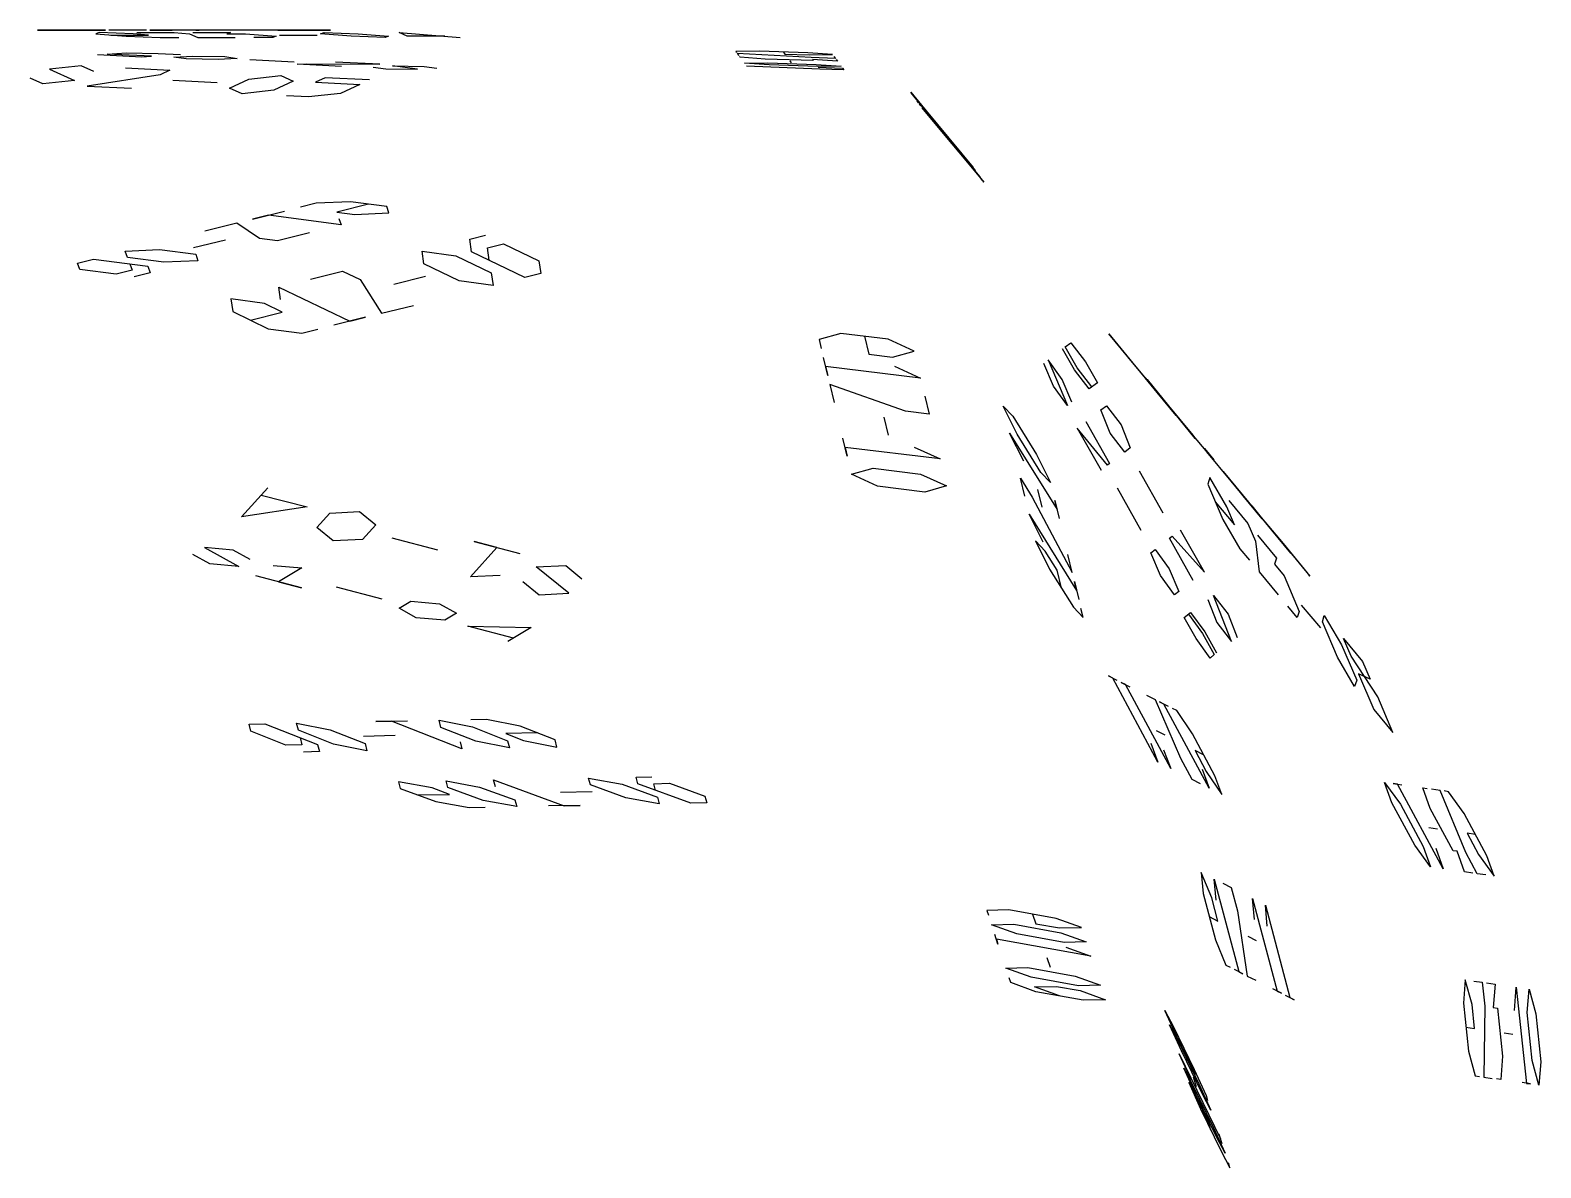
# Model space of a CAD drawing. Header units: metres. Extents: x -3.55 to 5.66, y -3.79 to 3.79.
# Drawn here: x 3.213 to 4.515, y 2.811 to 3.792 of the extents above; entities that cross this region are included whole.
import ezdxf

# ---------------------------------------------------------------- set-up
doc = ezdxf.new("R2010")
doc.units = ezdxf.units.M
doc.layers.add('PROFILES', color=30, linetype='CONTINUOUS')

msp = doc.modelspace()

# ---------------------------------------------------------------- linework, layer by layer
at = {"layer": 'PROFILES'}
for p, q in [((3.2453, 3.7917, 6.407), (3.219, 3.7917, 6.3747)), ((3.219, 3.7917, 6.3747), (3.222, 3.7917, 6.3454)), ((3.222, 3.7917, 6.3454), (3.2513, 3.7917, 6.3484)), ((3.2746, 3.7917, 6.41), (3.2453, 3.7917, 6.407)), ((3.2513, 3.7917, 6.3484), (3.2776, 3.7917, 6.3807)), ((3.2722, 3.7896, 6.506), (3.2692, 3.7885, 6.5352)), ((3.2692, 3.7885, 6.5352), (3.2955, 3.7864, 6.5675)), ((3.3015, 3.7885, 6.5089), (3.2722, 3.7896, 6.506)), ((3.2776, 3.7917, 6.3807), (3.2746, 3.7917, 6.41)), ((3.3129, 3.7917, 6.3251), (3.2806, 3.7917, 6.3514)), ((3.3146, 3.7875, 6.5251), (3.3015, 3.7885, 6.5089)), ((3.3045, 3.7896, 6.4796), (3.3368, 3.7896, 6.4533)), ((3.3422, 3.7917, 6.328), (3.3159, 3.7917, 6.2957)), ((3.3159, 3.7917, 6.2957), (3.3189, 3.7917, 6.2664)), ((3.3189, 3.7917, 6.2664), (3.335, 3.7917, 6.2533)), ((3.3368, 3.7896, 6.4533), (3.3499, 3.7885, 6.4694)), ((3.3584, 3.7917, 6.3149), (3.3422, 3.7917, 6.328)), ((3.3499, 3.7885, 6.4694), (3.3571, 3.7854, 6.5442)), ((3.3835, 3.7917, 6.2138), (3.3512, 3.7917, 6.2401)), ((3.353, 3.7896, 6.4402), (3.3853, 3.7896, 6.4138)), ((3.3877, 3.7917, 6.3179), (3.3554, 3.7917, 6.3442)), ((3.3554, 3.7917, 6.3442), (3.3584, 3.7917, 6.3149)), ((3.3853, 3.7896, 6.4138), (3.3822, 3.7885, 6.4431)), ((3.3822, 3.7885, 6.4431), (3.3984, 3.7885, 6.43)), ((3.3907, 3.7917, 6.2886), (3.3835, 3.7917, 6.2138)), ((3.4038, 3.7917, 6.3047), (3.3907, 3.7917, 6.2886)), ((3.3984, 3.7885, 6.43), (3.4247, 3.7864, 6.4622)), ((3.4158, 3.7917, 6.1875), (3.3996, 3.7917, 6.2006)), ((3.4361, 3.7917, 6.2784), (3.4038, 3.7917, 6.3047)), ((3.4451, 3.7917, 6.1905), (3.4158, 3.7917, 6.1875)), ((3.4583, 3.7917, 6.2066), (3.426, 3.7917, 6.2329)), ((3.426, 3.7917, 6.2329), (3.4391, 3.7917, 6.2491)), ((3.4391, 3.7917, 6.2491), (3.4684, 3.7917, 6.2521)), ((3.4714, 3.7917, 6.2228), (3.4451, 3.7917, 6.1905)), ((3.463, 3.7885, 6.3773), (3.466, 3.7896, 6.348)), ((3.4893, 3.7864, 6.4096), (3.463, 3.7885, 6.3773)), ((3.466, 3.7896, 6.348), (3.4953, 3.7885, 6.351)), ((3.4684, 3.7917, 6.2521), (3.4714, 3.7917, 6.2228)), ((3.4953, 3.7885, 6.351), (3.5216, 3.7864, 6.3833)), ((3.5377, 3.7864, 6.3701), (3.5306, 3.7896, 6.2954)), ((3.5306, 3.7896, 6.2954), (3.5832, 3.7854, 6.3599)), ((3.2823, 3.7875, 6.5514), (3.3146, 3.7875, 6.5251)), ((3.2955, 3.7864, 6.5675), (3.3248, 3.7854, 6.5705)), ((3.3248, 3.7854, 6.5705), (3.3409, 3.7854, 6.5573)), ((3.3571, 3.7854, 6.5442), (3.3894, 3.7854, 6.5178)), ((3.4217, 3.7854, 6.4915), (3.4055, 3.7854, 6.5047)), ((3.4247, 3.7864, 6.4622), (3.4217, 3.7854, 6.4915)), ((3.4277, 3.7875, 6.4329), (3.46, 3.7875, 6.4066)), ((3.5186, 3.7854, 6.4126), (3.4893, 3.7864, 6.4096)), ((3.5216, 3.7864, 6.3833), (3.5186, 3.7854, 6.4126)), ((3.57, 3.7864, 6.3438), (3.5377, 3.7864, 6.3701)), ((3.2708, 3.7707, 6.9898), (3.309, 3.7688, 7.0064)), ((3.2791, 3.7711, 6.9707), (3.2957, 3.7721, 6.9325)), ((3.3173, 3.7693, 6.9873), (3.2791, 3.7711, 6.9707)), ((3.2957, 3.7721, 6.9325), (3.3231, 3.7717, 6.9217)), ((3.309, 3.7688, 7.0064), (3.3173, 3.7693, 6.9873)), ((3.3231, 3.7717, 6.9217), (3.3422, 3.7707, 6.9299)), ((3.3364, 3.7683, 6.9955), (3.353, 3.7693, 6.9573)), ((3.3472, 3.7669, 7.0229), (3.3364, 3.7683, 6.9955)), ((3.3746, 3.7665, 7.0121), (3.3472, 3.7669, 7.0229)), ((3.353, 3.7693, 6.9573), (3.3804, 3.7689, 6.9465)), ((3.3912, 3.7674, 6.9739), (3.3746, 3.7665, 7.0121)), ((3.3804, 3.7689, 6.9465), (3.3912, 3.7674, 6.9739)), ((3.4402, 3.7642, 7.0178), (3.402, 3.766, 7.0012)), ((3.4427, 3.7623, 7.0642), (3.451, 3.7627, 7.0451)), ((3.451, 3.7627, 7.0451), (3.514, 3.7623, 7.0044)), ((3.514, 3.7623, 7.0044), (3.4759, 3.7642, 6.9878)), ((3.8411, 3.7735, 6.4539), (3.8209, 3.7733, 6.4753)), ((3.8209, 3.7733, 6.4753), (3.8215, 3.7724, 6.4961)), ((3.8858, 3.768, 6.5567), (3.8221, 3.7716, 6.517)), ((3.8221, 3.7716, 6.517), (3.8234, 3.7699, 6.5586)), ((3.8246, 3.7683, 6.6002), (3.824, 3.7691, 6.5794)), ((3.846, 3.7668, 6.6204), (3.8246, 3.7683, 6.6002)), ((3.8282, 3.7632, 6.725), (3.8484, 3.7634, 6.7036)), ((3.8497, 3.7618, 6.7452), (3.8282, 3.7632, 6.725)), ((3.8828, 3.7722, 6.4526), (3.8411, 3.7735, 6.4539)), ((3.8876, 3.7655, 6.6191), (3.846, 3.7668, 6.6204)), ((3.8484, 3.7634, 6.7036), (3.8901, 3.7622, 6.7023)), ((3.8619, 3.7728, 6.4533), (3.8632, 3.7711, 6.4949)), ((3.8632, 3.7711, 6.4949), (3.884, 3.7705, 6.4942)), ((3.8674, 3.7653, 6.6405), (3.8686, 3.7636, 6.6821)), ((3.9042, 3.7707, 6.4728), (3.8828, 3.7722, 6.4526)), ((3.884, 3.7705, 6.4942), (3.9042, 3.7707, 6.4728)), ((3.9066, 3.7674, 6.556), (3.8858, 3.768, 6.5567)), ((3.9084, 3.7649, 6.6184), (3.887, 3.7663, 6.5983)), ((3.887, 3.7663, 6.5983), (3.8876, 3.7655, 6.6191)), ((3.9054, 3.769, 6.5144), (3.9066, 3.7674, 6.556)), ((3.9072, 3.7665, 6.5768), (3.9084, 3.7649, 6.6184)), ((3.2235, 3.7453, 7.1485), (3.2127, 3.7502, 7.1216)), ((3.2567, 3.761, 7.0737), (3.2293, 3.758, 7.0842)), ((3.2293, 3.758, 7.0842), (3.2509, 3.7483, 7.1381)), ((3.2675, 3.7561, 7.1007), (3.2567, 3.761, 7.0737)), ((3.3248, 3.7533, 7.1255), (3.2617, 3.7435, 7.1651)), ((3.2949, 3.7591, 7.0903), (3.3331, 3.7572, 7.1068)), ((3.3331, 3.7572, 7.1068), (3.3248, 3.7533, 7.1255)), ((3.3846, 3.7418, 7.196), (3.4012, 3.7496, 7.1586)), ((3.4012, 3.7496, 7.1586), (3.4286, 3.7526, 7.1481)), ((3.4286, 3.7526, 7.1481), (3.4394, 3.7477, 7.1751)), ((3.4809, 3.7604, 7.0808), (3.4427, 3.7623, 7.0642)), ((3.4668, 3.7507, 7.1647), (3.4585, 3.7468, 7.1834)), ((3.505, 3.7488, 7.1812), (3.4668, 3.7507, 7.1647)), ((3.5083, 3.7599, 7.07), (3.5191, 3.7585, 7.0973)), ((3.5191, 3.7585, 7.0973), (3.5465, 3.7581, 7.0865)), ((3.5465, 3.7581, 7.0865), (3.5249, 3.7609, 7.0317)), ((3.5249, 3.7609, 7.0317), (3.5522, 3.7605, 7.0209)), ((3.5522, 3.7605, 7.0209), (3.5631, 3.759, 7.0483)), ((3.8931, 3.758, 6.8064), (3.8301, 3.7607, 6.7875)), ((3.8913, 3.7605, 6.7439), (3.8497, 3.7618, 6.7452)), ((3.8901, 3.7622, 6.7023), (3.9115, 3.7607, 6.7225)), ((3.9115, 3.7607, 6.7225), (3.8913, 3.7605, 6.7439)), ((3.8919, 3.7597, 6.7647), (3.9127, 3.759, 6.7641)), ((3.9139, 3.7574, 6.8057), (3.8931, 3.758, 6.8064)), ((3.9127, 3.759, 6.7641), (3.9139, 3.7574, 6.8057)), ((3.2509, 3.7483, 7.1381), (3.2235, 3.7453, 7.1485)), ((3.2617, 3.7435, 7.1651), (3.2999, 3.7416, 7.1816)), ((3.3356, 3.7485, 7.1525), (3.3738, 3.7466, 7.169)), ((3.3954, 3.7369, 7.223), (3.3846, 3.7418, 7.196)), ((3.4228, 3.7399, 7.2125), (3.3954, 3.7369, 7.223)), ((3.4394, 3.7477, 7.1751), (3.4228, 3.7399, 7.2125)), ((3.4801, 3.7371, 7.2373), (3.4527, 3.7341, 7.2478)), ((3.4585, 3.7468, 7.1834), (3.4967, 3.7449, 7.1999)), ((3.4967, 3.7449, 7.1999), (3.4801, 3.7371, 7.2373)), ((3.9729, 3.7365, 6.4903), (3.9717, 3.7382, 6.4487)), ((3.9717, 3.7382, 6.4487), (3.985, 3.7221, 6.4476)), ((3.9862, 3.7205, 6.4892), (3.9729, 3.7365, 6.4903)), ((3.4527, 3.7341, 7.2478), (3.4336, 3.7351, 7.2395)), ((3.9741, 3.7348, 6.5319), (3.9868, 3.7196, 6.51)), ((3.988, 3.718, 6.5517), (3.9741, 3.7348, 6.5319)), ((3.9784, 3.729, 6.6775), (3.9772, 3.7307, 6.6359)), ((3.9772, 3.7307, 6.6359), (3.9911, 3.7138, 6.6557)), ((3.9802, 3.7265, 6.74), (3.979, 3.7282, 6.6983)), ((3.979, 3.7282, 6.6983), (3.9923, 3.7121, 6.6973)), ((3.9941, 3.7096, 6.7597), (3.9815, 3.7248, 6.7816)), ((3.9815, 3.7248, 6.7816), (3.9953, 3.7079, 6.8014)), ((3.985, 3.7221, 6.4476), (4.0253, 3.6732, 6.4653)), ((3.9868, 3.7196, 6.51), (4.0133, 3.6875, 6.508)), ((4.0145, 3.6859, 6.5496), (3.988, 3.718, 6.5517)), ((3.9911, 3.7138, 6.6557), (3.9904, 3.7146, 6.6349)), ((3.9904, 3.7146, 6.6349), (4.0169, 3.6825, 6.6328)), ((3.9923, 3.7121, 6.6973), (4.0332, 3.6623, 6.7358)), ((4.0074, 3.6936, 6.7587), (3.9941, 3.7096, 6.7597)), ((3.9953, 3.7079, 6.8014), (4.0218, 3.6759, 6.7993)), ((4.0031, 3.6994, 6.6131), (4.0019, 3.7011, 6.5714)), ((4.0086, 3.6919, 6.8003), (4.0074, 3.6936, 6.7587)), ((4.0133, 3.6875, 6.508), (4.0271, 3.6707, 6.5278)), ((4.0271, 3.6707, 6.5278), (4.0145, 3.6859, 6.5496)), ((4.0169, 3.6825, 6.6328), (4.0308, 3.6657, 6.6526)), ((4.0218, 3.6759, 6.7993), (4.0345, 3.6607, 6.7775)), ((4.0308, 3.6657, 6.6526), (4.0314, 3.6648, 6.6734)), ((4.0332, 3.6623, 6.7358), (4.032, 3.664, 6.6942)), ((4.0345, 3.6607, 6.7775), (4.0339, 3.6615, 6.7566)), ((3.4044, 3.6287, 7.7842), (3.4319, 3.6356, 7.7536)), ((3.4181, 3.6322, 7.7689), (3.4044, 3.6287, 7.7842)), ((3.4808, 3.6239, 7.8233), (3.4181, 3.6322, 7.7689)), ((3.4593, 3.6425, 7.723), (3.4456, 3.6391, 7.7383)), ((3.4887, 3.6438, 7.7213), (3.4593, 3.6425, 7.723)), ((3.5043, 3.6418, 7.7349), (3.4769, 3.6349, 7.7655)), ((3.4769, 3.6349, 7.7655), (3.4926, 3.6328, 7.7791)), ((3.52, 3.6397, 7.7485), (3.4887, 3.6438, 7.7213)), ((3.4926, 3.6328, 7.7791), (3.5219, 3.6342, 7.7774)), ((3.5219, 3.6342, 7.7774), (3.52, 3.6397, 7.7485)), ((3.3907, 3.6253, 7.7995), (3.3633, 3.6184, 7.8301)), ((3.4103, 3.6122, 7.8709), (3.3907, 3.6253, 7.7995)), ((3.4788, 3.6294, 7.7944), (3.4808, 3.6239, 7.8233)), ((3.3809, 3.6108, 7.8726), (3.3534, 3.604, 7.9032)), ((3.4259, 3.6101, 7.8844), (3.4103, 3.6122, 7.8709)), ((3.4534, 3.617, 7.8538), (3.4259, 3.6101, 7.8844)), ((3.5915, 3.6116, 7.8347), (3.6052, 3.615, 7.8194)), ((3.5931, 3.6007, 7.862), (3.5915, 3.6116, 7.8347)), ((3.6068, 3.6042, 7.8467), (3.6205, 3.6076, 7.8314)), ((3.6205, 3.6076, 7.8314), (3.6511, 3.5928, 7.8556)), ((3.2535, 3.591, 7.9525), (3.2672, 3.5944, 7.9372)), ((3.2672, 3.5944, 7.9372), (3.3142, 3.5882, 7.9779)), ((3.2947, 3.6013, 7.9066), (3.3241, 3.6026, 7.9049)), ((3.2966, 3.5957, 7.9355), (3.2947, 3.6013, 7.9066)), ((3.3279, 3.5916, 7.9626), (3.2966, 3.5957, 7.9355)), ((3.3241, 3.6026, 7.9049), (3.3554, 3.5985, 7.9321)), ((3.3554, 3.5985, 7.9321), (3.3573, 3.5929, 7.9609)), ((3.5504, 3.6012, 7.8806), (3.5794, 3.5973, 7.8773)), ((3.5519, 3.5904, 7.9079), (3.5504, 3.6012, 7.8806)), ((3.5794, 3.5973, 7.8773), (3.61, 3.5825, 7.9015)), ((3.639, 3.5786, 7.8982), (3.5931, 3.6007, 7.862)), ((3.6084, 3.5934, 7.8741), (3.6068, 3.6042, 7.8467)), ((3.2555, 3.5854, 7.9814), (3.2535, 3.591, 7.9525)), ((3.2868, 3.5813, 8.0085), (3.2555, 3.5854, 7.9814)), ((3.3005, 3.5847, 7.9932), (3.2868, 3.5813, 8.0085)), ((3.2986, 3.5902, 7.9644), (3.3005, 3.5847, 7.9932)), ((3.3162, 3.5826, 8.0068), (3.3024, 3.5792, 8.0221)), ((3.3142, 3.5882, 7.9779), (3.3162, 3.5826, 8.0068)), ((3.3573, 3.5929, 7.9609), (3.3279, 3.5916, 7.9626)), ((3.4543, 3.5772, 7.9876), (3.4818, 3.5841, 7.9571)), ((3.4818, 3.5841, 7.9571), (3.4971, 3.5767, 7.9691)), ((3.5825, 3.5757, 7.932), (3.5519, 3.5904, 7.9079)), ((3.61, 3.5825, 7.9015), (3.6116, 3.5717, 7.9288)), ((3.6527, 3.582, 7.8829), (3.639, 3.5786, 7.8982)), ((3.6511, 3.5928, 7.8556), (3.6527, 3.582, 7.8829)), ((3.4285, 3.5595, 8.0456), (3.4269, 3.5703, 8.0182)), ((3.4269, 3.5703, 8.0182), (3.4881, 3.5408, 8.0665)), ((3.4971, 3.5767, 7.9691), (3.5155, 3.5477, 8.0359)), ((3.5261, 3.5727, 7.9659), (3.5535, 3.5796, 7.9353)), ((3.6116, 3.5717, 7.9288), (3.5825, 3.5757, 7.932)), ((3.4147, 3.5561, 8.0609), (3.3857, 3.56, 8.0641)), ((3.3857, 3.56, 8.0641), (3.3873, 3.5492, 8.0915)), ((3.43, 3.5487, 8.073), (3.4147, 3.5561, 8.0609)), ((3.5155, 3.5477, 8.0359), (3.543, 3.5545, 8.0053)), ((3.3873, 3.5492, 8.0915), (3.4179, 3.5344, 8.1156)), ((3.4026, 3.5418, 8.1036), (3.43, 3.5487, 8.073)), ((3.5018, 3.5442, 8.0512), (3.4744, 3.5374, 8.0818)), ((3.4881, 3.5408, 8.0665), (3.5018, 3.5442, 8.0512)), ((3.4179, 3.5344, 8.1156), (3.4469, 3.5305, 8.1124)), ((3.4469, 3.5305, 8.1124), (3.4606, 3.5339, 8.0971)), ((3.9112, 3.5303, 7.8971), (3.8926, 3.5251, 7.9193)), ((3.9521, 3.5253, 7.8911), (3.9112, 3.5303, 7.8971)), ((4.1587, 3.5102, 6.7643), (4.1423, 3.53, 6.797)), ((4.1423, 3.53, 6.797), (4.1631, 3.5047, 6.8228)), ((3.8926, 3.5251, 7.9193), (3.8944, 3.5173, 7.9386)), ((3.9316, 3.5278, 7.8941), (3.9354, 3.5123, 7.9326)), ((3.9744, 3.515, 7.9074), (3.9521, 3.5253, 7.8911)), ((3.9558, 3.5098, 7.9296), (3.9744, 3.515, 7.9074)), ((4.1127, 3.4988, 7.2821), (4.1024, 3.517, 7.2824)), ((4.1048, 3.5187, 7.2618), (4.1096, 3.5223, 7.2206)), ((4.1151, 3.5006, 7.2614), (4.1048, 3.5187, 7.2618)), ((4.1096, 3.5223, 7.2206), (4.1222, 3.5059, 7.1996)), ((3.9, 3.4941, 7.9963), (3.8963, 3.5096, 7.9578)), ((3.9354, 3.5123, 7.9326), (3.9558, 3.5098, 7.9296)), ((3.9577, 3.5021, 7.9488), (3.98, 3.4918, 7.9651)), ((4.0947, 3.4849, 7.4682), (4.0863, 3.5045, 7.4478)), ((4.1021, 3.4907, 7.3854), (4.09, 3.5074, 7.4064)), ((4.09, 3.5074, 7.4064), (4.1068, 3.4682, 7.4471)), ((4.1222, 3.5059, 7.1996), (4.1325, 3.4878, 7.1992)), ((4.1795, 3.4849, 6.79), (4.1587, 3.5102, 6.7643)), ((4.1631, 3.5047, 6.8228), (4.1899, 3.4723, 6.8029)), ((3.98, 3.4918, 7.9651), (3.8982, 3.5018, 7.9771)), ((3.8982, 3.5018, 7.9771), (3.9, 3.4941, 7.9963)), ((4.1105, 3.4711, 7.4057), (4.1021, 3.4907, 7.3854)), ((4.1253, 3.4825, 7.2611), (4.1127, 3.4988, 7.2821)), ((4.1277, 3.4842, 7.2405), (4.1151, 3.5006, 7.2614)), ((4.1839, 3.4794, 6.8485), (4.1735, 3.4921, 6.8357)), ((4.1735, 3.4921, 6.8357), (4.1795, 3.4849, 6.79)), ((4.1774, 3.4877, 6.7608), (4.1752, 3.4905, 6.7315)), ((4.1752, 3.4905, 6.7315), (4.1938, 3.4679, 6.728)), ((3.967, 3.4633, 8.0451), (3.9019, 3.4863, 8.0156)), ((3.9019, 3.4863, 8.0156), (3.9056, 3.4709, 8.0541)), ((3.9838, 3.4763, 8.0036), (3.9875, 3.4608, 8.0421)), ((4.1068, 3.4682, 7.4471), (4.0947, 3.4849, 7.4682)), ((4.1325, 3.4878, 7.1992), (4.1253, 3.4825, 7.2611)), ((4.1982, 3.4624, 6.7865), (4.1774, 3.4877, 6.7608)), ((4.2003, 3.4596, 6.8158), (4.1839, 3.4794, 6.8485)), ((3.9875, 3.4608, 8.0421), (3.967, 3.4633, 8.0451)), ((4.0512, 3.4676, 7.8808), (4.0595, 3.4589, 7.854)), ((4.0633, 3.4434, 7.8925), (4.0512, 3.4676, 7.8808)), ((4.1355, 3.4643, 7.2607), (4.1403, 3.4678, 7.2195)), ((4.1434, 3.4444, 7.281), (4.1355, 3.4643, 7.2607)), ((4.1403, 3.4678, 7.2195), (4.1529, 3.4515, 7.1985)), ((4.1899, 3.4723, 6.8029), (4.2003, 3.4596, 6.8158)), ((4.1938, 3.4679, 6.728), (4.2146, 3.4426, 6.7538)), ((3.9484, 3.4581, 8.0673), (3.9522, 3.4426, 8.1058)), ((4.0595, 3.4589, 7.854), (4.08, 3.4259, 7.8387)), ((4.1225, 3.4545, 7.3846), (4.143, 3.4182, 7.3839)), ((4.1529, 3.4515, 7.1985), (4.1608, 3.4316, 7.2187)), ((4.2168, 3.4398, 6.783), (4.1982, 3.4624, 6.7865)), ((3.9168, 3.4244, 8.1696), (3.9131, 3.4399, 8.1311)), ((4.0689, 3.4201, 7.9502), (4.0568, 3.4443, 7.9386)), ((4.0568, 3.4443, 7.9386), (4.0977, 3.3785, 7.9081)), ((4.0837, 3.4104, 7.8772), (4.0633, 3.4434, 7.8925)), ((4.1412, 3.4167, 7.4046), (4.1151, 3.4486, 7.4674)), ((4.1151, 3.4486, 7.4674), (4.1356, 3.4123, 7.4667)), ((4.156, 3.428, 7.26), (4.1434, 3.4444, 7.281)), ((4.229, 3.4256, 6.6918), (4.2125, 3.4454, 6.7245)), ((4.2146, 3.4426, 6.7538), (4.2168, 3.4398, 6.783)), ((3.9968, 3.4221, 8.1384), (3.915, 3.4321, 8.1503)), ((3.915, 3.4321, 8.1503), (3.9168, 3.4244, 8.1696)), ((3.9745, 3.4323, 8.1221), (3.9968, 3.4221, 8.1384)), ((4.08, 3.4259, 7.8387), (4.0921, 3.4017, 7.8503)), ((4.1608, 3.4316, 7.2187), (4.156, 3.428, 7.26)), ((4.2268, 3.4283, 6.6625), (4.2246, 3.4311, 6.6333)), ((4.2246, 3.4311, 6.6333), (4.2329, 3.4212, 6.6169)), ((4.2476, 3.403, 6.6883), (4.2268, 3.4283, 6.6625)), ((3.9206, 3.4089, 8.2081), (3.9392, 3.4141, 8.1858)), ((3.9392, 3.4141, 8.1858), (3.9801, 3.4091, 8.1798)), ((4.143, 3.4182, 7.3839), (4.1412, 3.4167, 7.4046)), ((4.1891, 3.3754, 7.2382), (4.1686, 3.4116, 7.239)), ((4.2576, 3.3915, 6.5678), (4.2411, 3.4113, 6.6005)), ((3.9429, 3.3986, 8.2243), (3.9206, 3.4089, 8.2081)), ((3.9838, 3.3936, 8.2183), (3.9429, 3.3986, 8.2243)), ((3.9801, 3.4091, 8.1798), (4.0024, 3.3988, 8.1961)), ((4.0024, 3.3988, 8.1961), (3.9838, 3.3936, 8.2183)), ((4.0698, 3.3901, 8.0733), (4.0661, 3.4056, 8.0348)), ((4.0661, 3.4056, 8.0348), (4.0763, 3.3891, 8.0272)), ((4.0921, 3.4017, 7.8503), (4.0837, 3.4104, 7.8772)), ((4.2292, 3.406, 6.8893), (4.2275, 3.4005, 6.9182)), ((4.2275, 3.4005, 6.9182), (4.2405, 3.3699, 6.9432)), ((4.244, 3.3808, 6.8854), (4.2292, 3.406, 6.8893)), ((4.2558, 3.3931, 6.6719), (4.2476, 3.403, 6.6883)), ((3.3947, 3.3721, 8.5481), (3.4174, 3.3973, 8.472)), ((3.4118, 3.391, 8.491), (3.4513, 3.3807, 8.4994)), ((4.0763, 3.3891, 8.0272), (4.1107, 3.3242, 8.0428)), ((4.0847, 3.3804, 8.0003), (4.081, 3.3959, 7.9618)), ((4.0977, 3.3785, 7.9081), (4.0958, 3.3862, 7.8888)), ((4.0958, 3.3862, 7.8888), (4.0995, 3.3707, 7.9273)), ((4.1495, 3.3971, 7.4249), (4.17, 3.3608, 7.4242)), ((4.234, 3.3852, 6.9307), (4.2505, 3.3654, 6.8979)), ((4.2457, 3.3862, 6.8565), (4.2622, 3.3664, 6.8237)), ((4.258, 3.3904, 6.7011), (4.2558, 3.3931, 6.6719)), ((4.2723, 3.3733, 6.6391), (4.2576, 3.3915, 6.5678)), ((4.2745, 3.3706, 6.6684), (4.258, 3.3904, 6.7011)), ((3.4513, 3.3807, 8.4994), (3.3947, 3.3721, 8.5481)), ((3.4596, 3.3629, 8.5417), (3.471, 3.3755, 8.5036)), ((3.471, 3.3755, 8.5036), (3.4964, 3.3767, 8.4888)), ((3.4964, 3.3767, 8.4888), (3.5105, 3.3652, 8.512)), ((4.0856, 3.3504, 8.1235), (4.0735, 3.3746, 8.1118)), ((4.0735, 3.3746, 8.1118), (4.1145, 3.3087, 8.0813)), ((4.2505, 3.3654, 6.8979), (4.244, 3.3808, 6.8854)), ((4.274, 3.3717, 6.535), (4.2658, 3.3816, 6.5514)), ((4.2827, 3.3607, 6.652), (4.2723, 3.3733, 6.6391)), ((3.4737, 3.3515, 8.5649), (3.4596, 3.3629, 8.5417)), ((3.5105, 3.3652, 8.512), (3.4991, 3.3526, 8.55)), ((4.2246, 3.3245, 7.1959), (4.2041, 3.3607, 7.1966)), ((4.2405, 3.3699, 6.9432), (4.2553, 3.3447, 6.9394)), ((4.2622, 3.3664, 6.8237), (4.2687, 3.3511, 6.8363)), ((4.2927, 3.3491, 6.5315), (4.274, 3.3717, 6.535)), ((4.2992, 3.3409, 6.6193), (4.2827, 3.3607, 6.652)), ((3.3877, 3.3436, 8.6498), (3.3629, 3.3457, 8.6656)), ((3.3629, 3.3457, 8.6656), (3.3924, 3.3294, 8.714)), ((3.4991, 3.3526, 8.55), (3.4737, 3.3515, 8.5649)), ((3.5641, 3.3435, 8.5436), (3.5246, 3.3538, 8.5352)), ((3.5922, 3.3206, 8.59), (3.6149, 3.3458, 8.5139)), ((3.6149, 3.3458, 8.5139), (3.5952, 3.351, 8.5097)), ((3.5952, 3.351, 8.5097), (3.6347, 3.3407, 8.5181)), ((4.0875, 3.3427, 8.1427), (4.0791, 3.3514, 8.1696)), ((4.0791, 3.3514, 8.1696), (4.0912, 3.3272, 8.1812)), ((4.1945, 3.3537, 7.2791), (4.1969, 3.3554, 7.2585)), ((4.215, 3.3174, 7.2784), (4.1945, 3.3537, 7.2791)), ((4.1969, 3.3554, 7.2585), (4.2246, 3.3245, 7.1959)), ((4.2687, 3.3511, 6.8363), (4.2718, 3.3249, 6.9066)), ((4.2704, 3.3565, 6.8074), (4.2869, 3.3367, 6.7746)), ((4.3031, 3.3365, 6.5444), (4.2866, 3.3563, 6.5771)), ((4.2866, 3.3563, 6.5771), (4.297, 3.3436, 6.59)), ((4.3135, 3.3238, 6.5573), (4.2927, 3.3491, 6.5315)), ((3.3676, 3.3316, 8.7298), (3.3529, 3.3397, 8.7056)), ((3.4024, 3.3355, 8.674), (3.3877, 3.3436, 8.6498)), ((4.0977, 3.3262, 8.1351), (4.0875, 3.3427, 8.1427)), ((4.1107, 3.3242, 8.0428), (4.107, 3.3397, 8.0043)), ((4.1784, 3.3412, 7.4445), (4.1821, 3.3441, 7.4031)), ((4.1868, 3.3216, 7.4648), (4.1784, 3.3412, 7.4445)), ((4.1821, 3.3441, 7.4031), (4.1942, 3.3275, 7.382)), ((4.2553, 3.3447, 6.9394), (4.2635, 3.3348, 6.923)), ((4.2869, 3.3367, 6.7746), (4.2852, 3.3313, 6.8035)), ((4.297, 3.3436, 6.59), (4.3156, 3.3211, 6.5865)), ((3.3924, 3.3294, 8.714), (3.3676, 3.3316, 8.7298)), ((3.4466, 3.311, 8.7466), (3.4071, 3.3213, 8.7382)), ((3.4222, 3.3303, 8.6782), (3.4469, 3.3282, 8.6624)), ((3.4469, 3.3282, 8.6624), (3.4268, 3.3161, 8.7424)), ((3.6176, 3.3217, 8.5752), (3.5922, 3.3206, 8.59)), ((3.6487, 3.3292, 8.5413), (3.6742, 3.3304, 8.5265)), ((3.6769, 3.3063, 8.5877), (3.6487, 3.3292, 8.5413)), ((3.6742, 3.3304, 8.5265), (3.6882, 3.3189, 8.5497)), ((4.0912, 3.3272, 8.1812), (4.1117, 3.2942, 8.166)), ((4.1015, 3.3107, 8.1736), (4.0977, 3.3262, 8.1351)), ((4.1988, 3.3049, 7.4438), (4.1868, 3.3216, 7.4648)), ((4.1942, 3.3275, 7.382), (4.2025, 3.3078, 7.4024)), ((4.2718, 3.3249, 6.9066), (4.2883, 3.3051, 6.8739)), ((4.2852, 3.3313, 6.8035), (4.2934, 3.3214, 6.7871)), ((4.2934, 3.3214, 6.7871), (4.3064, 3.2907, 6.8122)), ((4.3156, 3.3211, 6.5865), (4.3135, 3.3238, 6.5573)), ((3.4268, 3.3161, 8.7424), (3.4466, 3.311, 8.7466)), ((3.4764, 3.3119, 8.7108), (3.5159, 3.3016, 8.7192)), ((3.6374, 3.3166, 8.5794), (3.6514, 3.3051, 8.6026)), ((4.1145, 3.3087, 8.0813), (4.1126, 3.3165, 8.0621)), ((4.1126, 3.3165, 8.0621), (4.1163, 3.301, 8.1006)), ((4.2025, 3.3078, 7.4024), (4.1988, 3.3049, 7.4438)), ((3.5306, 3.2934, 8.7433), (3.5407, 3.2994, 8.7034)), ((3.5407, 3.2994, 8.7034), (3.5654, 3.2973, 8.6876)), ((3.5654, 3.2973, 8.6876), (3.5802, 3.2891, 8.7117)), ((3.6514, 3.3051, 8.6026), (3.6769, 3.3063, 8.5877)), ((4.1117, 3.2942, 8.166), (4.1201, 3.2855, 8.1391)), ((4.2276, 3.301, 7.2574), (4.2355, 3.2811, 7.2776)), ((4.2481, 3.2647, 7.2566), (4.2324, 3.3045, 7.2161)), ((4.2324, 3.3045, 7.2161), (4.245, 3.2882, 7.1952)), ((4.3047, 3.2853, 6.8411), (4.2965, 3.2952, 6.8575)), ((4.3081, 3.2962, 6.7833), (4.3246, 3.2764, 6.7505)), ((3.5453, 3.2852, 8.7675), (3.5306, 3.2934, 8.7433)), ((3.5701, 3.2831, 8.7517), (3.5453, 3.2852, 8.7675)), ((3.5802, 3.2891, 8.7117), (3.5701, 3.2831, 8.7517)), ((4.1201, 3.2855, 8.1391), (4.1182, 3.2932, 8.1198)), ((4.2072, 3.2853, 7.4641), (4.2128, 3.2897, 7.402)), ((4.2175, 3.2672, 7.4637), (4.2072, 3.2853, 7.4641)), ((4.2109, 3.2882, 7.4227), (4.223, 3.2716, 7.4016)), ((4.2128, 3.2897, 7.402), (4.2249, 3.273, 7.3809)), ((4.2355, 3.2811, 7.2776), (4.2481, 3.2647, 7.2566)), ((4.245, 3.2882, 7.1952), (4.2529, 3.2683, 7.2154)), ((4.3064, 3.2907, 6.8122), (4.3047, 3.2853, 6.8411)), ((4.3263, 3.2818, 6.7216), (4.328, 3.2872, 6.6927)), ((4.3394, 3.2512, 6.7467), (4.3263, 3.2818, 6.7216)), ((4.328, 3.2872, 6.6927), (4.3428, 3.262, 6.6889)), ((3.6293, 3.2677, 8.7643), (3.5899, 3.278, 8.7559)), ((3.5899, 3.278, 8.7559), (3.6444, 3.2767, 8.7043)), ((3.6444, 3.2767, 8.7043), (3.6243, 3.2647, 8.7843)), ((4.223, 3.2716, 7.4016), (4.2332, 3.2534, 7.4013)), ((4.2249, 3.273, 7.3809), (4.2351, 3.2549, 7.3806)), ((4.2295, 3.2505, 7.4427), (4.2175, 3.2672, 7.4637)), ((4.3428, 3.262, 6.6889), (4.3559, 3.2314, 6.7139)), ((4.3445, 3.2674, 6.66), (4.361, 3.2476, 6.6272)), ((4.351, 3.2521, 6.6725), (4.3445, 3.2674, 6.66)), ((4.2332, 3.2534, 7.4013), (4.2295, 3.2505, 7.4427)), ((4.3541, 3.226, 6.7429), (4.3394, 3.2512, 6.7467)), ((4.374, 3.217, 6.6523), (4.351, 3.2521, 6.6725)), ((4.361, 3.2476, 6.6272), (4.3675, 3.2323, 6.6397)), ((4.1456, 3.2332, 8.1682), (4.142, 3.2351, 8.1886)), ((4.142, 3.2351, 8.1886), (4.1493, 3.2314, 8.1477)), ((4.1845, 3.1608, 8.1818), (4.1456, 3.2332, 8.1682)), ((4.1567, 3.2276, 8.1069), (4.153, 3.2295, 8.1273)), ((4.153, 3.2295, 8.1273), (4.1604, 3.2258, 8.0865)), ((4.3559, 3.2314, 6.7139), (4.3541, 3.226, 6.7429)), ((4.3675, 3.2323, 6.6397), (4.3576, 3.2368, 6.685)), ((4.3576, 3.2368, 6.685), (4.3706, 3.2062, 6.7101)), ((4.1956, 3.1552, 8.1205), (4.1567, 3.2276, 8.1069)), ((4.1825, 3.2146, 7.964), (4.1751, 3.2183, 8.0048)), ((4.3871, 3.1864, 6.6773), (4.374, 3.217, 6.6523)), ((4.2043, 3.164, 8.015), (4.1825, 3.2146, 7.964)), ((4.1898, 3.2108, 7.9231), (4.1861, 3.2127, 7.9435)), ((4.1861, 3.2127, 7.9435), (4.1935, 3.209, 7.9027)), ((4.2287, 3.1384, 7.9367), (4.1898, 3.2108, 7.9231)), ((4.2009, 3.2052, 7.8619), (4.1972, 3.2071, 7.8823)), ((4.2143, 3.1853, 7.8448), (4.2009, 3.2052, 7.8619)), ((4.3706, 3.2062, 6.7101), (4.3871, 3.1864, 6.6773)), ((3.4014, 3.1936, 9.3667), (3.415, 3.1939, 9.351)), ((3.4029, 3.1874, 9.3955), (3.4014, 3.1936, 9.3667)), ((3.415, 3.1939, 9.351), (3.4604, 3.176, 9.3901)), ((3.4438, 3.1882, 9.3483), (3.4423, 3.1944, 9.3195)), ((3.4423, 3.1944, 9.3195), (3.4711, 3.1887, 9.3168)), ((3.5106, 3.1957, 9.2408), (3.5379, 3.1963, 9.2093)), ((3.5242, 3.196, 9.2251), (3.5106, 3.1957, 9.2408)), ((3.5847, 3.1722, 9.2772), (3.5242, 3.196, 9.2251)), ((3.5666, 3.1906, 9.2066), (3.5651, 3.1968, 9.1779)), ((3.5651, 3.1968, 9.1779), (3.5939, 3.1911, 9.1752)), ((3.5969, 3.1787, 9.2327), (3.5666, 3.1906, 9.2066)), ((3.6061, 3.1976, 9.1307), (3.5924, 3.1973, 9.1464)), ((3.5939, 3.1911, 9.1752), (3.6242, 3.1792, 9.2012)), ((3.6349, 3.1919, 9.1279), (3.6061, 3.1976, 9.1307)), ((3.6651, 3.18, 9.154), (3.6349, 3.1919, 9.1279)), ((3.4331, 3.1755, 9.4215), (3.4029, 3.1874, 9.3955)), ((3.4741, 3.1763, 9.3743), (3.4438, 3.1882, 9.3483)), ((3.4453, 3.182, 9.377), (3.4468, 3.1758, 9.4058)), ((3.4711, 3.1887, 9.3168), (3.5014, 3.1768, 9.3428)), ((3.5272, 3.1836, 9.2826), (3.4999, 3.183, 9.3141)), ((3.5014, 3.1768, 9.3428), (3.5028, 3.1706, 9.3716)), ((3.5832, 3.1784, 9.2484), (3.5847, 3.1722, 9.2772)), ((3.6257, 3.173, 9.23), (3.5969, 3.1787, 9.2327)), ((3.65, 3.1859, 9.141), (3.6227, 3.1854, 9.1724)), ((3.6227, 3.1854, 9.1724), (3.6378, 3.1794, 9.1855)), ((3.6242, 3.1792, 9.2012), (3.6257, 3.173, 9.23)), ((3.6378, 3.1794, 9.1855), (3.6666, 3.1738, 9.1827)), ((3.6666, 3.1738, 9.1827), (3.6651, 3.18, 9.154)), ((4.1785, 3.177, 8.158), (4.1845, 3.1608, 8.1818)), ((4.1909, 3.184, 8.032), (4.1835, 3.1877, 8.0729)), ((4.2337, 3.1491, 7.8517), (4.2143, 3.1853, 7.8448)), ((3.4468, 3.1758, 9.4058), (3.4331, 3.1755, 9.4215)), ((3.4619, 3.1698, 9.4188), (3.4482, 3.1695, 9.4346)), ((3.4604, 3.176, 9.3901), (3.4619, 3.1698, 9.4188)), ((3.5028, 3.1706, 9.3716), (3.4741, 3.1763, 9.3743)), ((4.1895, 3.1714, 8.0967), (4.1956, 3.1552, 8.1205)), ((4.214, 3.1459, 8.0184), (4.2043, 3.164, 8.015)), ((4.224, 3.1672, 7.8482), (4.2166, 3.1709, 7.8891)), ((4.2166, 3.1709, 7.8891), (4.2263, 3.1528, 7.8925)), ((4.2227, 3.1547, 7.9129), (4.2287, 3.1384, 7.9367)), ((4.2263, 3.1528, 7.8925), (4.2398, 3.1328, 7.8755)), ((3.559, 3.1385, 9.4749), (3.5302, 3.1438, 9.4776)), ((3.5302, 3.1438, 9.4776), (3.5317, 3.138, 9.5064)), ((3.5317, 3.138, 9.5064), (3.5622, 3.1269, 9.5326)), ((3.5742, 3.133, 9.488), (3.559, 3.1385, 9.4749)), ((3.5711, 3.1446, 9.4304), (3.6, 3.1393, 9.4277)), ((3.5727, 3.1388, 9.4592), (3.5711, 3.1446, 9.4304)), ((3.6031, 3.1277, 9.4854), (3.5727, 3.1388, 9.4592)), ((3.6, 3.1393, 9.4277), (3.6304, 3.1283, 9.4539)), ((3.6136, 3.1396, 9.412), (3.612, 3.1454, 9.3831)), ((3.612, 3.1454, 9.3831), (3.6729, 3.1232, 9.4356)), ((3.6939, 3.147, 9.2887), (3.7228, 3.1417, 9.2861)), ((3.6955, 3.1412, 9.3176), (3.6939, 3.147, 9.2887)), ((3.7259, 3.1301, 9.3438), (3.6955, 3.1412, 9.3176)), ((3.7228, 3.1417, 9.2861), (3.7532, 3.1306, 9.3123)), ((3.7349, 3.1478, 9.2415), (3.7485, 3.148, 9.2258)), ((3.7365, 3.142, 9.2704), (3.7349, 3.1478, 9.2415)), ((3.7821, 3.1254, 9.3097), (3.7365, 3.142, 9.2704)), ((3.7501, 3.1422, 9.2546), (3.7638, 3.1425, 9.2389)), ((3.7517, 3.1364, 9.2835), (3.7501, 3.1422, 9.2546)), ((3.7638, 3.1425, 9.2389), (3.7942, 3.1314, 9.2651)), ((4.2213, 3.1421, 7.9776), (4.214, 3.1459, 8.0184)), ((4.2398, 3.1328, 7.8755), (4.2337, 3.1491, 7.8517)), ((4.3862, 3.1256, 6.89), (4.38, 3.1433, 6.8672)), ((4.38, 3.1433, 6.8672), (4.3936, 3.1246, 6.849)), ((4.391, 3.1417, 6.8057), (4.3874, 3.1423, 6.8262)), ((4.3874, 3.1423, 6.8262), (4.3947, 3.1412, 6.7852)), ((4.4304, 3.0688, 6.8147), (4.391, 3.1417, 6.8057)), ((4.4192, 3.1208, 6.7054), (4.413, 3.1385, 6.6827)), ((4.413, 3.1385, 6.6827), (4.4167, 3.138, 6.6622)), ((4.4277, 3.1364, 6.6007), (4.4204, 3.1375, 6.6417)), ((3.5469, 3.1325, 9.5195), (3.5742, 3.133, 9.488)), ((3.5622, 3.1269, 9.5326), (3.591, 3.1217, 9.53)), ((3.632, 3.1225, 9.4828), (3.6031, 3.1277, 9.4854)), ((3.6304, 3.1283, 9.4539), (3.632, 3.1225, 9.4828)), ((3.6698, 3.1349, 9.3779), (3.6971, 3.1354, 9.3464)), ((3.7548, 3.1248, 9.3411), (3.7259, 3.1301, 9.3438)), ((3.7532, 3.1306, 9.3123), (3.7548, 3.1248, 9.3411)), ((3.7958, 3.1256, 9.2939), (3.7821, 3.1254, 9.3097)), ((3.7942, 3.1314, 9.2651), (3.7958, 3.1256, 9.2939)), ((4.4059, 3.0892, 6.8944), (4.3862, 3.1256, 6.89)), ((4.3936, 3.1246, 6.849), (4.4133, 3.0881, 6.8534)), ((4.4499, 3.0828, 6.6484), (4.4277, 3.1364, 6.6007)), ((4.435, 3.1353, 6.5597), (4.4313, 3.1359, 6.5802)), ((4.4485, 3.1166, 6.5414), (4.435, 3.1353, 6.5597)), ((3.591, 3.1217, 9.53), (3.6047, 3.1219, 9.5143)), ((3.6866, 3.1235, 9.4198), (3.6593, 3.123, 9.4513)), ((3.6729, 3.1232, 9.4356), (3.6866, 3.1235, 9.4198)), ((4.4389, 3.0844, 6.7099), (4.4192, 3.1208, 6.7054)), ((4.4682, 3.0801, 6.5459), (4.4485, 3.1166, 6.5414)), ((4.4254, 3.1031, 6.7282), (4.4181, 3.1042, 6.7692)), ((4.4584, 3.0983, 6.5437), (4.451, 3.0994, 6.5847)), ((4.451, 3.0994, 6.5847), (4.4609, 3.0812, 6.5869)), ((4.4194, 3.0704, 6.8762), (4.4059, 3.0892, 6.8944)), ((4.4133, 3.0881, 6.8534), (4.4194, 3.0704, 6.8762)), ((4.4242, 3.0865, 6.7919), (4.4304, 3.0688, 6.8147)), ((4.4426, 3.0839, 6.6894), (4.4389, 3.0844, 6.7099)), ((4.4488, 3.0662, 6.7122), (4.4426, 3.0839, 6.6894)), ((4.4597, 3.0646, 6.6507), (4.4499, 3.0828, 6.6484)), ((4.4609, 3.0812, 6.5869), (4.4744, 3.0624, 6.5686)), ((4.4744, 3.0624, 6.5686), (4.4682, 3.0801, 6.5459)), ((4.231, 3.0438, 8.1796), (4.222, 3.0656, 8.1972)), ((4.222, 3.0656, 8.1972), (4.2236, 3.0475, 8.2204)), ((4.2347, 3.0419, 8.1592), (4.2331, 3.06, 8.136)), ((4.2331, 3.06, 8.136), (4.2542, 2.9802, 8.1471)), ((4.4561, 3.0651, 6.6712), (4.4488, 3.0662, 6.7122)), ((4.4671, 3.0635, 6.6096), (4.4597, 3.0646, 6.6507)), ((4.2236, 3.0475, 8.2204), (4.2342, 3.0076, 8.226)), ((4.2404, 3.0563, 8.0951), (4.2478, 3.0526, 8.0543)), ((4.2478, 3.0526, 8.0543), (4.2531, 3.0326, 8.0571)), ((4.0561, 3.0335, 9.5042), (4.0371, 3.033, 9.5267)), ((4.0969, 3.0261, 9.4999), (4.0561, 3.0335, 9.5042)), ((4.2363, 3.0238, 8.1824), (4.231, 3.0438, 8.1796)), ((4.2678, 3.0251, 7.9754), (4.2662, 3.0432, 7.9522)), ((4.2662, 3.0432, 7.9522), (4.2873, 2.9634, 7.9633)), ((4.2788, 3.0195, 7.9141), (4.2772, 3.0376, 7.8909)), ((4.2772, 3.0376, 7.8909), (4.2983, 2.9578, 7.902)), ((4.0371, 3.033, 9.5267), (4.0385, 3.0289, 9.547)), ((4.0412, 3.0206, 9.5878), (4.0603, 3.021, 9.5653)), ((4.063, 3.0127, 9.606), (4.0412, 3.0206, 9.5878)), ((4.0603, 3.021, 9.5653), (4.101, 3.0137, 9.561)), ((4.0765, 3.0298, 9.502), (4.0793, 3.0215, 9.5428)), ((4.0793, 3.0215, 9.5428), (4.0997, 3.0178, 9.5406)), ((4.1187, 3.0183, 9.5181), (4.0969, 3.0261, 9.4999)), ((4.2289, 3.0276, 8.2232), (4.2363, 3.0238, 8.1824)), ((4.2531, 3.0326, 8.0571), (4.2615, 2.9764, 8.1062)), ((4.0467, 3.0039, 9.6692), (4.044, 3.0123, 9.6285)), ((4.1269, 2.9934, 9.6404), (4.0454, 3.0081, 9.6489)), ((4.0454, 3.0081, 9.6489), (4.0467, 3.0039, 9.6692)), ((4.1038, 3.0054, 9.6018), (4.063, 3.0127, 9.606)), ((4.0997, 3.0178, 9.5406), (4.1187, 3.0183, 9.5181)), ((4.101, 3.0137, 9.561), (4.1228, 3.0058, 9.5793)), ((4.2342, 3.0076, 8.226), (4.2431, 2.9858, 8.2083)), ((4.262, 3.0108, 8.0394), (4.2694, 3.007, 7.9986)), ((4.1228, 3.0058, 9.5793), (4.1038, 3.0054, 9.6018)), ((4.1052, 3.0012, 9.6221), (4.1269, 2.9934, 9.6404)), ((4.0536, 2.9832, 9.7711), (4.0726, 2.9837, 9.7486)), ((4.0754, 2.9754, 9.7893), (4.0536, 2.9832, 9.7711)), ((4.0726, 2.9837, 9.7486), (4.1134, 2.9763, 9.7443)), ((4.0889, 2.9924, 9.6854), (4.0916, 2.9841, 9.7261)), ((4.2431, 2.9858, 8.2083), (4.2468, 2.9839, 8.1879)), ((4.2578, 2.9783, 8.1267), (4.2505, 2.982, 8.1675)), ((4.0577, 2.9707, 9.8322), (4.0564, 2.9749, 9.8118)), ((4.0795, 2.9629, 9.8504), (4.0577, 2.9707, 9.8322)), ((4.1162, 2.968, 9.7851), (4.0754, 2.9754, 9.7893)), ((4.1134, 2.9763, 9.7443), (4.1352, 2.9685, 9.7626)), ((4.1352, 2.9685, 9.7626), (4.1162, 2.968, 9.7851)), ((4.2542, 2.9802, 8.1471), (4.2578, 2.9783, 8.1267)), ((4.2615, 2.9764, 8.1062), (4.2689, 2.9727, 8.0654)), ((4.4495, 2.9731, 6.8841), (4.4479, 2.953, 6.9055)), ((4.4553, 2.9519, 6.8645), (4.4495, 2.9731, 6.8841)), ((4.4568, 2.9721, 6.8431), (4.4641, 2.971, 6.8021)), ((4.4641, 2.971, 6.8021), (4.4663, 2.9503, 6.803)), ((4.4678, 2.9705, 6.7816), (4.4751, 2.9694, 6.7406)), ((4.4751, 2.9694, 6.7406), (4.4736, 2.9492, 6.762)), ((4.0781, 2.9671, 9.8301), (4.0971, 2.9675, 9.8076)), ((4.0999, 2.9592, 9.8483), (4.0781, 2.9671, 9.8301)), ((4.1203, 2.9555, 9.8462), (4.0795, 2.9629, 9.8504)), ((4.0971, 2.9675, 9.8076), (4.1175, 2.9638, 9.8054)), ((4.1175, 2.9638, 9.8054), (4.1393, 2.956, 9.8237)), ((4.1393, 2.956, 9.8237), (4.1203, 2.9555, 9.8462)), ((4.291, 2.9615, 7.9429), (4.2836, 2.9653, 7.9837)), ((4.2873, 2.9634, 7.9633), (4.291, 2.9615, 7.9429)), ((4.302, 2.9559, 7.8816), (4.2946, 2.9597, 7.9224)), ((4.2983, 2.9578, 7.902), (4.302, 2.9559, 7.8816)), ((4.4919, 2.9466, 6.6595), (4.4934, 2.9667, 6.638)), ((4.4934, 2.9667, 6.638), (4.5021, 2.8839, 6.6418)), ((4.5029, 2.945, 6.598), (4.5044, 2.9651, 6.5765)), ((4.5044, 2.9651, 6.5765), (4.5102, 2.9439, 6.557)), ((4.2008, 2.9243, 9.5147), (4.1906, 2.9467, 9.4987)), ((4.1906, 2.9467, 9.4987), (4.1981, 2.9326, 9.474)), ((4.4479, 2.953, 6.9055), (4.4523, 2.9116, 6.9073)), ((4.4574, 2.9312, 6.8654), (4.4553, 2.9519, 6.8645)), ((4.4663, 2.9503, 6.803), (4.4654, 2.8893, 6.8468)), ((4.4736, 2.9492, 6.762), (4.4773, 2.9487, 6.7415)), ((4.4773, 2.9487, 6.7415), (4.4816, 2.9073, 6.7433)), ((4.5072, 2.9036, 6.5998), (4.5029, 2.945, 6.598)), ((4.5102, 2.9439, 6.557), (4.5146, 2.9025, 6.5588)), ((4.1947, 2.9343, 9.5598), (4.2022, 2.9201, 9.5351)), ((4.2049, 2.9118, 9.5759), (4.1947, 2.9343, 9.5598)), ((4.1981, 2.9326, 9.474), (4.2158, 2.8959, 9.4653)), ((4.4501, 2.9323, 6.9064), (4.4574, 2.9312, 6.8654)), ((4.2097, 2.9059, 9.5104), (4.2008, 2.9243, 9.5147)), ((4.2022, 2.9201, 9.5351), (4.2199, 2.8834, 9.5264)), ((4.4831, 2.9275, 6.7219), (4.4904, 2.9264, 6.6809)), ((4.2132, 2.8869, 9.6981), (4.2029, 2.9094, 9.682)), ((4.2029, 2.9094, 9.682), (4.2384, 2.836, 9.6647)), ((4.2227, 2.8751, 9.5672), (4.2049, 2.9118, 9.5759)), ((4.2069, 2.9142, 9.4697), (4.2172, 2.8917, 9.4857)), ((4.2172, 2.8917, 9.4857), (4.2097, 2.9059, 9.5104)), ((4.4523, 2.9116, 6.9073), (4.4581, 2.8903, 6.8878)), ((4.4816, 2.9073, 6.7433), (4.4801, 2.8871, 6.7648)), ((4.513, 2.8823, 6.5802), (4.5072, 2.9036, 6.5998)), ((4.207, 2.8969, 9.7431), (4.2145, 2.8827, 9.7184)), ((4.2173, 2.8744, 9.7592), (4.207, 2.8969, 9.7431)), ((4.2158, 2.8959, 9.4653), (4.2261, 2.8734, 9.4814)), ((4.4581, 2.8903, 6.8878), (4.4617, 2.8898, 6.8673)), ((4.5146, 2.9025, 6.5588), (4.513, 2.8823, 6.5802)), ((4.2187, 2.8703, 9.7795), (4.2112, 2.8845, 9.8043)), ((4.2112, 2.8845, 9.8043), (4.2214, 2.862, 9.8203)), ((4.2145, 2.8827, 9.7184), (4.2323, 2.846, 9.7098)), ((4.2179, 2.881, 9.6326), (4.2152, 2.8893, 9.5919)), ((4.2199, 2.8834, 9.5264), (4.2302, 2.8609, 9.5425)), ((4.4654, 2.8893, 6.8468), (4.4727, 2.8882, 6.8058)), ((4.4801, 2.8871, 6.7648), (4.4764, 2.8877, 6.7853)), ((4.5057, 2.8834, 6.6212), (4.4984, 2.8845, 6.6623)), ((4.5021, 2.8839, 6.6418), (4.5057, 2.8834, 6.6212)), ((4.235, 2.8377, 9.7505), (4.2173, 2.8744, 9.7592)), ((4.2275, 2.8519, 9.7752), (4.2187, 2.8703, 9.7795)), ((4.2302, 2.8609, 9.5425), (4.2227, 2.8751, 9.5672)), ((4.2261, 2.8734, 9.4814), (4.2274, 2.8692, 9.5017)), ((4.2214, 2.862, 9.8203), (4.2392, 2.8253, 9.8116)), ((4.2303, 2.8436, 9.8159), (4.2275, 2.8519, 9.7752)), ((4.2323, 2.846, 9.7098), (4.2426, 2.8236, 9.7258)), ((4.2384, 2.836, 9.6647), (4.2371, 2.8402, 9.6443)), ((4.2371, 2.8402, 9.6443), (4.2398, 2.8319, 9.6851)), ((4.2426, 2.8236, 9.7258), (4.235, 2.8377, 9.7505)), ((4.2392, 2.8253, 9.8116), (4.2467, 2.8111, 9.7869)), ((4.2467, 2.8111, 9.7869), (4.2453, 2.8153, 9.7665))]:
    msp.add_line(p, q, dxfattribs=at)

doc.saveas('drawing.dxf')
